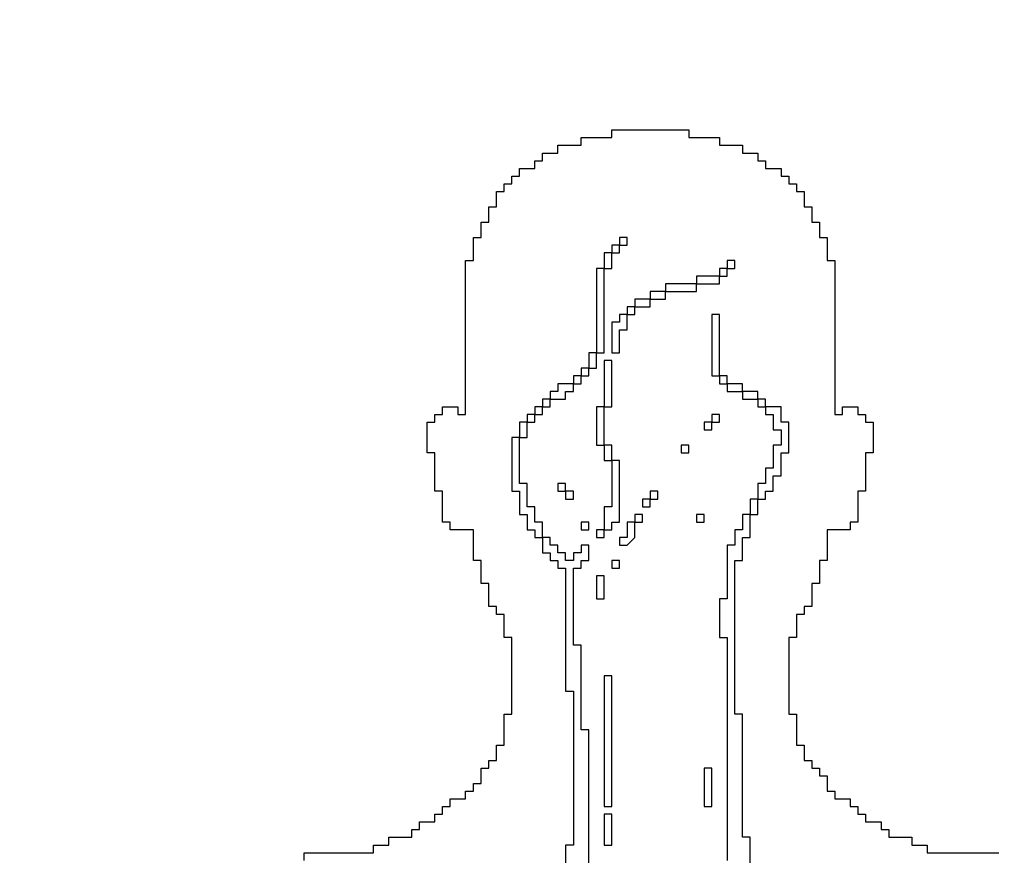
# Model space of a CAD drawing. Header units: inches. Extents: x 0.02 to 6.01, y 0.01 to 5.6.
# Drawn here: x 4.9106 to 5.3664, y 3.8398 to 4.232 of the extents above; entities that cross this region are included whole.
import ezdxf

# ---------------------------------------------------------------- set-up
doc = ezdxf.new("R2010")
doc.units = ezdxf.units.IN
doc.header["$MEASUREMENT"] = 0
for name, color, linetype in [('Bottom Layer', 5, 'Continuous'), ('Top Layer', 1, 'Continuous'), ('Top Overlay', 2, 'Continuous')]:
    doc.layers.add(name, color=color, linetype=linetype)

msp = doc.modelspace()

# ---------------------------------------------------------------- linework, layer by layer
at = {"layer": 'Bottom Layer'}
msp.add_lwpolyline([(4.54993, 5.5954, 0.01, 0.01, -0.760418), (3.00371, 0.01993, 0.01, 0.01, 0)], format="xyseb", dxfattribs=at)
at = {"layer": 'Top Layer'}
msp.add_lwpolyline([(4.54809, 5.5936, 0.01, 0.01, -0.760418), (3.00187, 0.01813, 0.01, 0.01, 0)], format="xyseb", dxfattribs=at)
at = {"layer": 'Top Overlay'}
for p, q in [((5.18809, 4.17665), (5.18809, 4.18025)), ((5.18809, 4.18025), (5.22412, 4.18025)), ((5.22412, 4.18025), (5.22412, 4.17665)), ((5.17368, 4.17305), (5.17368, 4.17665)), ((5.17368, 4.17665), (5.18809, 4.17665)), ((5.22412, 4.17665), (5.23853, 4.17665)), ((5.23853, 4.17665), (5.23853, 4.17305)), ((5.16287, 4.16945), (5.16287, 4.17305)), ((5.16287, 4.17305), (5.17368, 4.17305)), ((5.23853, 4.17305), (5.24934, 4.17305)), ((5.24934, 4.17305), (5.24934, 4.16945)), ((5.15567, 4.16584), (5.15567, 4.16945)), ((5.15567, 4.16945), (5.16287, 4.16945)), ((5.24934, 4.16945), (5.25655, 4.16945)), ((5.25655, 4.16945), (5.25655, 4.16584)), ((5.14486, 4.15864), (5.14486, 4.16224)), ((5.14486, 4.16224), (5.15207, 4.16224)), ((5.15207, 4.16224), (5.15207, 4.16584)), ((5.15207, 4.16584), (5.15567, 4.16584)), ((5.25655, 4.16584), (5.26015, 4.16584)), ((5.26015, 4.16584), (5.26015, 4.16224)), ((5.26015, 4.16224), (5.26736, 4.16224)), ((5.26736, 4.16224), (5.26736, 4.15864)), ((5.14126, 4.15504), (5.14126, 4.15864)), ((5.14126, 4.15864), (5.14486, 4.15864)), ((5.26736, 4.15864), (5.27096, 4.15864)), ((5.27096, 4.15864), (5.27096, 4.15504)), ((5.13765, 4.15143), (5.13765, 4.15504)), ((5.13765, 4.15504), (5.14126, 4.15504)), ((5.27096, 4.15504), (5.27456, 4.15504)), ((5.27456, 4.15504), (5.27456, 4.15143)), ((5.13405, 4.14423), (5.13405, 4.15143)), ((5.13405, 4.15143), (5.13765, 4.15143)), ((5.27456, 4.15143), (5.27816, 4.15143)), ((5.27816, 4.15143), (5.27816, 4.14423)), ((5.13045, 4.13702), (5.13045, 4.14423)), ((5.13045, 4.14423), (5.13405, 4.14423)), ((5.27816, 4.14423), (5.28177, 4.14423)), ((5.28177, 4.14423), (5.28177, 4.13702)), ((5.12685, 4.12982), (5.12685, 4.13702)), ((5.12685, 4.13702), (5.13045, 4.13702)), ((5.28177, 4.13702), (5.28537, 4.13702)), ((5.28537, 4.13702), (5.28537, 4.12982)), ((5.12324, 4.11901), (5.12324, 4.12982)), ((5.12324, 4.12982), (5.12685, 4.12982)), ((5.1953, 4.12982), (5.1917, 4.12982)), ((5.1917, 4.12982), (5.1917, 4.12621)), ((5.1953, 4.12621), (5.1953, 4.12982)), ((5.28537, 4.12982), (5.28897, 4.12982)), ((5.28897, 4.12982), (5.28897, 4.11901)), ((5.1917, 4.12621), (5.18809, 4.12621)), ((5.18809, 4.12621), (5.18809, 4.12261)), ((5.1917, 4.12261), (5.1917, 4.12621)), ((5.1917, 4.12621), (5.1953, 4.12621)), ((5.18809, 4.12261), (5.18449, 4.12261)), ((5.18449, 4.12261), (5.18449, 4.1154)), ((5.18809, 4.12261), (5.1917, 4.12261)), ((5.18809, 4.1154), (5.18809, 4.12261)), ((5.11964, 4.04695), (5.11964, 4.11901)), ((5.11964, 4.11901), (5.12324, 4.11901)), ((5.24574, 4.11901), (5.24214, 4.11901)), ((5.24214, 4.11901), (5.24214, 4.1154)), ((5.24574, 4.1154), (5.24574, 4.11901)), ((5.28897, 4.11901), (5.29257, 4.11901)), ((5.29257, 4.11901), (5.29257, 4.04695)), ((5.18449, 4.1154), (5.18089, 4.1154)), ((5.18089, 4.1154), (5.18089, 4.08658)), ((5.18449, 4.1154), (5.18809, 4.1154)), ((5.18449, 4.07577), (5.18449, 4.1154)), ((5.23853, 4.1118), (5.22772, 4.1118)), ((5.22772, 4.1118), (5.22772, 4.1082)), ((5.24214, 4.1154), (5.23853, 4.1154)), ((5.23853, 4.1154), (5.23853, 4.1118)), ((5.23853, 4.1118), (5.24214, 4.1118)), ((5.23853, 4.1082), (5.23853, 4.1118)), ((5.24214, 4.1154), (5.24574, 4.1154)), ((5.24214, 4.1118), (5.24214, 4.1154)), ((5.22772, 4.1082), (5.21331, 4.1082)), ((5.21331, 4.1082), (5.21331, 4.1046)), ((5.22772, 4.1082), (5.23853, 4.1082)), ((5.22772, 4.1046), (5.22772, 4.1082)), ((5.21331, 4.1046), (5.20611, 4.1046)), ((5.20611, 4.1046), (5.20611, 4.10099)), ((5.21331, 4.1046), (5.22772, 4.1046)), ((5.21331, 4.10099), (5.21331, 4.1046)), ((5.20611, 4.10099), (5.1989, 4.10099)), ((5.1989, 4.10099), (5.1989, 4.09739)), ((5.20611, 4.10099), (5.21331, 4.10099)), ((5.20611, 4.09739), (5.20611, 4.10099)), ((5.1953, 4.09379), (5.1917, 4.09379)), ((5.1917, 4.09379), (5.1917, 4.09018)), ((5.1989, 4.09739), (5.1953, 4.09739)), ((5.1953, 4.09739), (5.1953, 4.09379)), ((5.1953, 4.09379), (5.1989, 4.09379)), ((5.1953, 4.08658), (5.1953, 4.09379)), ((5.1989, 4.09739), (5.20611, 4.09739)), ((5.1989, 4.09379), (5.1989, 4.09739)), ((5.23853, 4.09379), (5.23493, 4.09379)), ((5.23493, 4.09379), (5.23493, 4.06496)), ((5.23853, 4.06496), (5.23853, 4.09379)), ((5.1917, 4.09018), (5.18809, 4.09018)), ((5.18809, 4.09018), (5.18809, 4.07577)), ((5.18089, 4.08658), (5.18089, 4.08298)), ((5.1917, 4.07577), (5.1917, 4.08658)), ((5.1917, 4.08658), (5.1953, 4.08658)), ((5.18089, 4.08298), (5.18089, 4.07577)), ((5.18089, 4.07577), (5.17728, 4.07577)), ((5.17728, 4.07577), (5.17728, 4.06857)), ((5.18089, 4.07577), (5.18449, 4.07577)), ((5.18089, 4.06857), (5.18089, 4.07577)), ((5.18809, 4.07577), (5.1917, 4.07577)), ((5.18809, 4.07217), (5.18449, 4.07217)), ((5.18449, 4.07217), (5.18449, 4.05055)), ((5.18809, 4.05055), (5.18809, 4.07217)), ((5.17728, 4.06857), (5.17368, 4.06857)), ((5.17368, 4.06857), (5.17368, 4.06496)), ((5.17728, 4.06857), (5.18089, 4.06857)), ((5.17728, 4.06496), (5.17728, 4.06857)), ((5.17008, 4.06136), (5.16287, 4.06136)), ((5.16287, 4.06136), (5.16287, 4.05776)), ((5.17368, 4.06496), (5.17008, 4.06496)), ((5.17008, 4.06496), (5.17008, 4.06136)), ((5.17008, 4.06136), (5.17368, 4.06136)), ((5.17008, 4.05776), (5.17008, 4.06136)), ((5.17368, 4.06496), (5.17728, 4.06496)), ((5.17368, 4.06136), (5.17368, 4.06496)), ((5.23493, 4.06496), (5.23853, 4.06496)), ((5.23853, 4.06496), (5.23853, 4.06136)), ((5.24214, 4.06496), (5.23853, 4.06496)), ((5.23853, 4.06136), (5.24214, 4.06136)), ((5.24214, 4.06136), (5.24214, 4.06496)), ((5.24214, 4.06136), (5.24214, 4.05776)), ((5.24934, 4.06136), (5.24214, 4.06136)), ((5.24934, 4.05776), (5.24934, 4.06136)), ((5.16287, 4.05776), (5.15927, 4.05776)), ((5.15927, 4.05776), (5.15927, 4.05416)), ((5.16648, 4.05416), (5.16648, 4.05776)), ((5.16648, 4.05776), (5.17008, 4.05776)), ((5.24214, 4.05776), (5.24934, 4.05776)), ((5.24934, 4.05776), (5.24934, 4.05416)), ((5.25655, 4.05776), (5.24934, 4.05776)), ((5.25655, 4.05416), (5.25655, 4.05776)), ((5.15927, 4.05416), (5.15567, 4.05416)), ((5.15567, 4.05416), (5.15567, 4.05055)), ((5.15927, 4.05416), (5.16648, 4.05416)), ((5.15927, 4.05055), (5.15927, 4.05416)), ((5.24934, 4.05416), (5.25655, 4.05416)), ((5.25655, 4.05416), (5.25655, 4.05055)), ((5.26015, 4.05416), (5.25655, 4.05416)), ((5.26015, 4.05055), (5.26015, 4.05416)), ((5.10883, 4.04695), (5.10883, 4.05055)), ((5.10883, 4.05055), (5.11604, 4.05055)), ((5.11604, 4.05055), (5.11604, 4.04695)), ((5.15567, 4.05055), (5.15207, 4.05055)), ((5.15207, 4.05055), (5.15207, 4.04695)), ((5.15567, 4.05055), (5.15927, 4.05055)), ((5.15567, 4.04695), (5.15567, 4.05055)), ((5.18449, 4.05055), (5.18089, 4.05055)), ((5.18089, 4.05055), (5.18089, 4.03254)), ((5.18449, 4.05055), (5.18809, 4.05055)), ((5.18449, 4.03254), (5.18449, 4.05055)), ((5.25655, 4.05055), (5.26015, 4.05055)), ((5.26015, 4.05055), (5.26015, 4.04695)), ((5.26736, 4.05055), (5.26015, 4.05055)), ((5.26736, 4.04335), (5.26736, 4.05055)), ((5.29618, 4.04695), (5.29618, 4.05055)), ((5.29618, 4.05055), (5.30338, 4.05055)), ((5.30338, 4.05055), (5.30338, 4.04695)), ((5.10163, 4.02894), (5.10163, 4.04335)), ((5.10163, 4.04335), (5.10523, 4.04335)), ((5.10523, 4.04335), (5.10523, 4.04695)), ((5.10523, 4.04695), (5.10883, 4.04695)), ((5.11604, 4.04695), (5.11964, 4.04695)), ((5.14846, 4.04335), (5.14486, 4.04335)), ((5.14486, 4.04335), (5.14486, 4.03614)), ((5.15207, 4.04695), (5.14846, 4.04695)), ((5.14846, 4.04695), (5.14846, 4.04335)), ((5.14846, 4.04335), (5.15207, 4.04335)), ((5.14846, 4.03614), (5.14846, 4.04335)), ((5.15207, 4.04695), (5.15567, 4.04695)), ((5.15207, 4.04335), (5.15207, 4.04695)), ((5.23493, 4.04335), (5.23133, 4.04335)), ((5.23133, 4.04335), (5.23133, 4.03975)), ((5.23853, 4.04695), (5.23493, 4.04695)), ((5.23493, 4.04695), (5.23493, 4.04335)), ((5.23493, 4.04335), (5.23853, 4.04335)), ((5.23493, 4.03975), (5.23493, 4.04335)), ((5.23853, 4.04335), (5.23853, 4.04695)), ((5.26015, 4.04695), (5.26375, 4.04695)), ((5.26375, 4.04695), (5.26375, 4.03975)), ((5.27096, 4.04335), (5.26736, 4.04335)), ((5.27096, 4.03614), (5.27096, 4.04335)), ((5.29257, 4.04695), (5.29618, 4.04695)), ((5.30338, 4.04695), (5.30699, 4.04695)), ((5.30699, 4.04695), (5.30699, 4.04335)), ((5.30699, 4.04335), (5.31059, 4.04335)), ((5.31059, 4.04335), (5.31059, 4.02894)), ((5.23133, 4.03975), (5.23493, 4.03975)), ((5.26375, 4.03975), (5.26736, 4.03975)), ((5.26736, 4.03975), (5.26736, 4.03254)), ((5.14486, 4.03614), (5.14126, 4.03614)), ((5.14126, 4.03614), (5.14126, 4.01092)), ((5.14486, 4.03614), (5.14846, 4.03614)), ((5.14486, 4.01453), (5.14486, 4.03614)), ((5.27096, 4.03254), (5.27096, 4.03614)), ((5.18089, 4.03254), (5.18449, 4.03254)), ((5.18449, 4.03254), (5.18449, 4.02533)), ((5.18809, 4.03254), (5.18449, 4.03254)), ((5.18809, 4.02533), (5.18809, 4.03254)), ((5.22412, 4.03254), (5.22052, 4.03254)), ((5.22052, 4.03254), (5.22052, 4.02894)), ((5.22412, 4.02894), (5.22412, 4.03254)), ((5.26736, 4.03254), (5.26375, 4.03254)), ((5.26375, 4.03254), (5.26375, 4.02173)), ((5.27096, 4.02894), (5.27096, 4.03254)), ((5.10523, 4.02894), (5.10163, 4.02894)), ((5.10523, 4.01092), (5.10523, 4.02894)), ((5.18449, 4.02533), (5.18809, 4.02533)), ((5.18809, 4.02533), (5.18809, 4.00372)), ((5.1917, 4.02533), (5.18809, 4.02533)), ((5.1917, 4.01813), (5.1917, 4.02533)), ((5.22052, 4.02894), (5.22412, 4.02894)), ((5.26736, 4.01813), (5.26736, 4.02894)), ((5.26736, 4.02894), (5.27096, 4.02894)), ((5.31059, 4.02894), (5.30699, 4.02894)), ((5.30699, 4.02894), (5.30699, 4.01092)), ((5.26375, 4.02173), (5.26015, 4.02173)), ((5.26015, 4.02173), (5.26015, 4.01453)), ((5.1917, 4.01453), (5.1917, 4.01813)), ((5.26375, 4.01092), (5.26375, 4.01813)), ((5.26375, 4.01813), (5.26736, 4.01813)), ((5.10883, 4.01092), (5.10523, 4.01092)), ((5.10883, 3.99651), (5.10883, 4.01092)), ((5.14126, 4.01092), (5.14486, 4.01092)), ((5.14846, 4.01453), (5.14486, 4.01453)), ((5.14486, 4.01092), (5.14486, 4.00011)), ((5.14846, 4.00372), (5.14846, 4.01453)), ((5.16648, 4.01453), (5.16287, 4.01453)), ((5.16287, 4.01453), (5.16287, 4.01092)), ((5.16287, 4.01092), (5.16648, 4.01092)), ((5.16648, 4.01092), (5.16648, 4.01453)), ((5.16648, 4.01092), (5.16648, 4.00732)), ((5.17008, 4.01092), (5.16648, 4.01092)), ((5.17008, 4.00732), (5.17008, 4.01092)), ((5.1917, 3.99651), (5.1917, 4.01453)), ((5.20971, 4.01092), (5.20611, 4.01092)), ((5.20611, 4.01092), (5.20611, 4.00732)), ((5.20971, 4.00732), (5.20971, 4.01092)), ((5.26015, 4.01453), (5.25655, 4.01453)), ((5.25655, 4.01453), (5.25655, 4.00732)), ((5.26015, 4.00732), (5.26015, 4.01092)), ((5.26015, 4.01092), (5.26375, 4.01092)), ((5.30699, 4.01092), (5.30338, 4.01092)), ((5.30338, 4.01092), (5.30338, 3.99651)), ((5.16648, 4.00732), (5.17008, 4.00732)), ((5.20611, 4.00732), (5.2025, 4.00732)), ((5.2025, 4.00732), (5.2025, 4.00372)), ((5.20611, 4.00732), (5.20971, 4.00732)), ((5.20611, 4.00372), (5.20611, 4.00732)), ((5.25655, 4.00732), (5.25294, 4.00732)), ((5.25294, 4.00732), (5.25294, 4.00011)), ((5.25655, 4.00732), (5.26015, 4.00732)), ((5.25655, 4.00011), (5.25655, 4.00732)), ((5.15207, 4.00372), (5.14846, 4.00372)), ((5.15207, 3.99651), (5.15207, 4.00372)), ((5.18809, 4.00372), (5.18449, 4.00372)), ((5.18449, 4.00372), (5.18449, 3.99291)), ((5.2025, 4.00372), (5.20611, 4.00372)), ((5.14486, 4.00011), (5.14846, 4.00011)), ((5.14846, 4.00011), (5.14846, 3.99291)), ((5.2025, 4.00011), (5.1989, 4.00011)), ((5.1989, 4.00011), (5.1989, 3.99651)), ((5.2025, 3.99651), (5.2025, 4.00011)), ((5.23133, 4.00011), (5.22772, 4.00011)), ((5.22772, 4.00011), (5.22772, 3.99651)), ((5.23133, 3.99651), (5.23133, 4.00011)), ((5.25294, 4.00011), (5.24934, 4.00011)), ((5.24934, 4.00011), (5.24934, 3.99291)), ((5.25294, 4.00011), (5.25655, 4.00011)), ((5.25294, 3.98931), (5.25294, 4.00011)), ((5.11243, 3.99651), (5.10883, 3.99651)), ((5.11243, 3.99291), (5.11243, 3.99651)), ((5.12324, 3.99291), (5.11243, 3.99291)), ((5.12324, 3.9785), (5.12324, 3.99291)), ((5.14846, 3.99291), (5.15207, 3.99291)), ((5.15567, 3.99651), (5.15207, 3.99651)), ((5.15207, 3.99291), (5.15207, 3.98931)), ((5.15567, 3.98931), (5.15567, 3.99651)), ((5.17728, 3.99651), (5.17368, 3.99651)), ((5.17368, 3.99651), (5.17368, 3.99291)), ((5.17368, 3.99291), (5.17728, 3.99291)), ((5.17728, 3.99291), (5.17728, 3.99651)), ((5.18449, 3.99291), (5.18089, 3.99291)), ((5.18089, 3.99291), (5.18089, 3.98931)), ((5.18449, 3.99291), (5.18809, 3.99291)), ((5.18449, 3.98931), (5.18449, 3.99291)), ((5.18809, 3.99291), (5.18809, 3.99651)), ((5.18809, 3.99651), (5.1917, 3.99651)), ((5.1989, 3.99651), (5.1953, 3.99651)), ((5.1953, 3.99651), (5.1953, 3.99291)), ((5.1953, 3.99291), (5.1953, 3.98931)), ((5.1989, 3.99651), (5.2025, 3.99651)), ((5.1989, 3.98931), (5.1989, 3.99651)), ((5.22772, 3.99651), (5.23133, 3.99651)), ((5.24934, 3.99291), (5.24574, 3.99291)), ((5.24574, 3.99291), (5.24574, 3.9857)), ((5.29978, 3.99291), (5.28897, 3.99291)), ((5.28897, 3.99291), (5.28897, 3.9785)), ((5.30338, 3.99651), (5.29978, 3.99651)), ((5.29978, 3.99651), (5.29978, 3.99291)), ((5.15207, 3.98931), (5.15567, 3.98931)), ((5.15567, 3.98931), (5.15567, 3.9821)), ((5.15927, 3.98931), (5.15567, 3.98931)), ((5.15927, 3.9857), (5.15927, 3.98931)), ((5.18089, 3.98931), (5.18449, 3.98931)), ((5.1953, 3.98931), (5.1917, 3.98931)), ((5.1917, 3.98931), (5.1917, 3.9857)), ((5.1953, 3.9857), (5.1989, 3.98931)), ((5.24934, 3.9785), (5.24934, 3.98931)), ((5.24934, 3.98931), (5.25294, 3.98931)), ((5.16287, 3.9857), (5.15927, 3.9857)), ((5.16287, 3.9821), (5.16287, 3.9857)), ((5.17728, 3.9857), (5.17368, 3.9857)), ((5.17368, 3.9857), (5.17368, 3.9821)), ((5.17728, 3.9785), (5.17728, 3.9857)), ((5.1917, 3.9857), (5.1953, 3.9857)), ((5.24574, 3.9857), (5.24214, 3.9857)), ((5.24214, 3.9857), (5.24214, 3.96048)), ((5.15567, 3.9821), (5.15927, 3.9821)), ((5.15927, 3.9821), (5.15927, 3.9785)), ((5.16648, 3.9821), (5.16287, 3.9821)), ((5.16648, 3.9785), (5.16648, 3.9821)), ((5.17368, 3.9821), (5.17008, 3.9821)), ((5.17008, 3.9821), (5.17008, 3.9785)), ((5.12685, 3.9785), (5.12324, 3.9785)), ((5.12685, 3.96769), (5.12685, 3.9785)), ((5.15927, 3.9785), (5.16287, 3.9785)), ((5.16287, 3.9785), (5.16287, 3.97489)), ((5.16287, 3.97489), (5.16648, 3.97489)), ((5.17008, 3.9785), (5.16648, 3.9785)), ((5.16648, 3.97489), (5.16648, 3.91725)), ((5.17008, 3.93887), (5.17008, 3.97489)), ((5.17008, 3.97489), (5.17368, 3.97489)), ((5.17368, 3.97489), (5.17368, 3.9785)), ((5.17368, 3.9785), (5.17728, 3.9785)), ((5.1917, 3.9785), (5.18809, 3.9785)), ((5.18809, 3.9785), (5.18809, 3.97489)), ((5.18809, 3.97489), (5.1917, 3.97489)), ((5.1917, 3.97489), (5.1917, 3.9785)), ((5.24574, 3.90644), (5.24574, 3.9785)), ((5.24574, 3.9785), (5.24934, 3.9785)), ((5.28897, 3.9785), (5.28537, 3.9785)), ((5.28537, 3.9785), (5.28537, 3.96769)), ((5.18449, 3.97129), (5.18089, 3.97129)), ((5.18089, 3.97129), (5.18089, 3.96048)), ((5.18449, 3.96769), (5.18449, 3.97129)), ((5.13045, 3.96769), (5.12685, 3.96769)), ((5.13045, 3.95688), (5.13045, 3.96769)), ((5.18449, 3.96409), (5.18449, 3.96769)), ((5.28537, 3.96769), (5.28177, 3.96769)), ((5.28177, 3.96769), (5.28177, 3.95688)), ((5.18449, 3.96048), (5.18449, 3.96409)), ((5.13405, 3.95688), (5.13045, 3.95688)), ((5.13405, 3.95328), (5.13405, 3.95688)), ((5.18089, 3.96048), (5.18449, 3.96048)), ((5.24214, 3.96048), (5.23853, 3.96048)), ((5.23853, 3.96048), (5.23853, 3.94247)), ((5.28177, 3.95688), (5.27816, 3.95688)), ((5.27816, 3.95688), (5.27816, 3.95328)), ((5.13765, 3.95328), (5.13405, 3.95328)), ((5.13765, 3.94247), (5.13765, 3.95328)), ((5.27816, 3.95328), (5.27456, 3.95328)), ((5.27456, 3.95328), (5.27456, 3.94247)), ((5.14126, 3.94247), (5.13765, 3.94247)), ((5.14126, 3.90644), (5.14126, 3.94247)), ((5.17368, 3.93887), (5.17008, 3.93887)), ((5.17368, 3.89924), (5.17368, 3.93887)), ((5.23853, 3.94247), (5.24214, 3.94247)), ((5.24214, 3.94247), (5.24214, 3.83799)), ((5.27456, 3.94247), (5.27096, 3.94247)), ((5.27096, 3.94247), (5.27096, 3.90644)), ((5.18809, 3.92446), (5.18449, 3.92446)), ((5.18449, 3.92446), (5.18449, 3.86321)), ((5.18809, 3.90644), (5.18809, 3.92446)), ((5.16648, 3.91725), (5.17008, 3.91725)), ((5.17008, 3.91725), (5.17008, 3.84519)), ((5.13765, 3.89203), (5.13765, 3.90644)), ((5.13765, 3.90644), (5.14126, 3.90644)), ((5.18809, 3.90284), (5.18809, 3.90644)), ((5.24934, 3.90644), (5.24574, 3.90644)), ((5.24934, 3.8488), (5.24934, 3.90644)), ((5.27096, 3.90644), (5.27456, 3.90644)), ((5.27456, 3.90644), (5.27456, 3.89203)), ((5.18809, 3.86321), (5.18809, 3.90284)), ((5.17728, 3.89924), (5.17368, 3.89924)), ((5.17728, 3.83438), (5.17728, 3.89924)), ((5.13405, 3.88482), (5.13405, 3.89203)), ((5.13405, 3.89203), (5.13765, 3.89203)), ((5.27456, 3.89203), (5.27816, 3.89203)), ((5.27816, 3.89203), (5.27816, 3.88482)), ((5.13045, 3.88122), (5.13045, 3.88482)), ((5.13045, 3.88482), (5.13405, 3.88482)), ((5.27816, 3.88482), (5.28177, 3.88482)), ((5.28177, 3.88482), (5.28177, 3.88122)), ((5.12685, 3.87402), (5.12685, 3.88122)), ((5.12685, 3.88122), (5.13045, 3.88122)), ((5.23493, 3.88122), (5.23133, 3.88122)), ((5.23133, 3.88122), (5.23133, 3.86321)), ((5.23493, 3.87402), (5.23493, 3.88122)), ((5.28177, 3.88122), (5.28537, 3.88122)), ((5.28537, 3.88122), (5.28537, 3.87762)), ((5.28537, 3.87762), (5.28897, 3.87762)), ((5.28897, 3.87762), (5.28897, 3.87041)), ((5.11964, 3.86681), (5.11964, 3.87041)), ((5.11964, 3.87041), (5.12324, 3.87041)), ((5.12324, 3.87041), (5.12324, 3.87402)), ((5.12324, 3.87402), (5.12685, 3.87402)), ((5.23493, 3.87041), (5.23493, 3.87402)), ((5.23493, 3.86321), (5.23493, 3.87041)), ((5.28897, 3.87041), (5.29257, 3.87041)), ((5.29257, 3.87041), (5.29257, 3.86681)), ((5.11243, 3.86321), (5.11243, 3.86681)), ((5.11243, 3.86681), (5.11964, 3.86681)), ((5.29257, 3.86681), (5.29978, 3.86681)), ((5.29978, 3.86681), (5.29978, 3.86321)), ((5.10883, 3.8596), (5.10883, 3.86321)), ((5.10883, 3.86321), (5.11243, 3.86321)), ((5.18449, 3.86321), (5.18809, 3.86321)), ((5.23133, 3.86321), (5.23493, 3.86321)), ((5.29978, 3.86321), (5.30338, 3.86321)), ((5.30338, 3.86321), (5.30338, 3.8596)), ((5.09802, 3.8524), (5.09802, 3.856)), ((5.09802, 3.856), (5.10523, 3.856)), ((5.10523, 3.856), (5.10523, 3.8596)), ((5.10523, 3.8596), (5.10883, 3.8596)), ((5.18809, 3.8596), (5.18449, 3.8596)), ((5.18449, 3.8596), (5.18449, 3.84519)), ((5.18809, 3.856), (5.18809, 3.8596)), ((5.18809, 3.8524), (5.18809, 3.856)), ((5.30338, 3.8596), (5.30699, 3.8596)), ((5.30699, 3.8596), (5.30699, 3.856)), ((5.30699, 3.856), (5.31419, 3.856)), ((5.31419, 3.856), (5.31419, 3.8524)), ((5.09442, 3.8488), (5.09442, 3.8524)), ((5.09442, 3.8524), (5.09802, 3.8524)), ((5.18809, 3.84519), (5.18809, 3.8524)), ((5.31419, 3.8524), (5.31779, 3.8524)), ((5.31779, 3.8524), (5.31779, 3.8488)), ((5.08361, 3.84519), (5.08361, 3.8488)), ((5.08361, 3.8488), (5.09442, 3.8488)), ((5.25294, 3.8488), (5.24934, 3.8488)), ((5.25294, 3.83438), (5.25294, 3.8488)), ((5.31779, 3.8488), (5.3286, 3.8488)), ((5.3286, 3.8488), (5.3286, 3.84519)), ((5.07641, 3.84159), (5.07641, 3.84519)), ((5.07641, 3.84519), (5.08361, 3.84519)), ((5.17008, 3.84519), (5.16648, 3.84519)), ((5.16648, 3.84519), (5.16648, 3.83078)), ((5.18449, 3.84519), (5.18809, 3.84519)), ((5.3286, 3.84519), (5.33581, 3.84519)), ((5.33581, 3.84519), (5.33581, 3.84159)), ((5.04398, 3.83799), (5.04398, 3.84159)), ((5.04398, 3.84159), (5.07641, 3.84159)), ((5.33581, 3.84159), (5.37184, 3.84159))]:
    msp.add_line(p, q, dxfattribs=at)

doc.saveas('drawing.dxf')
